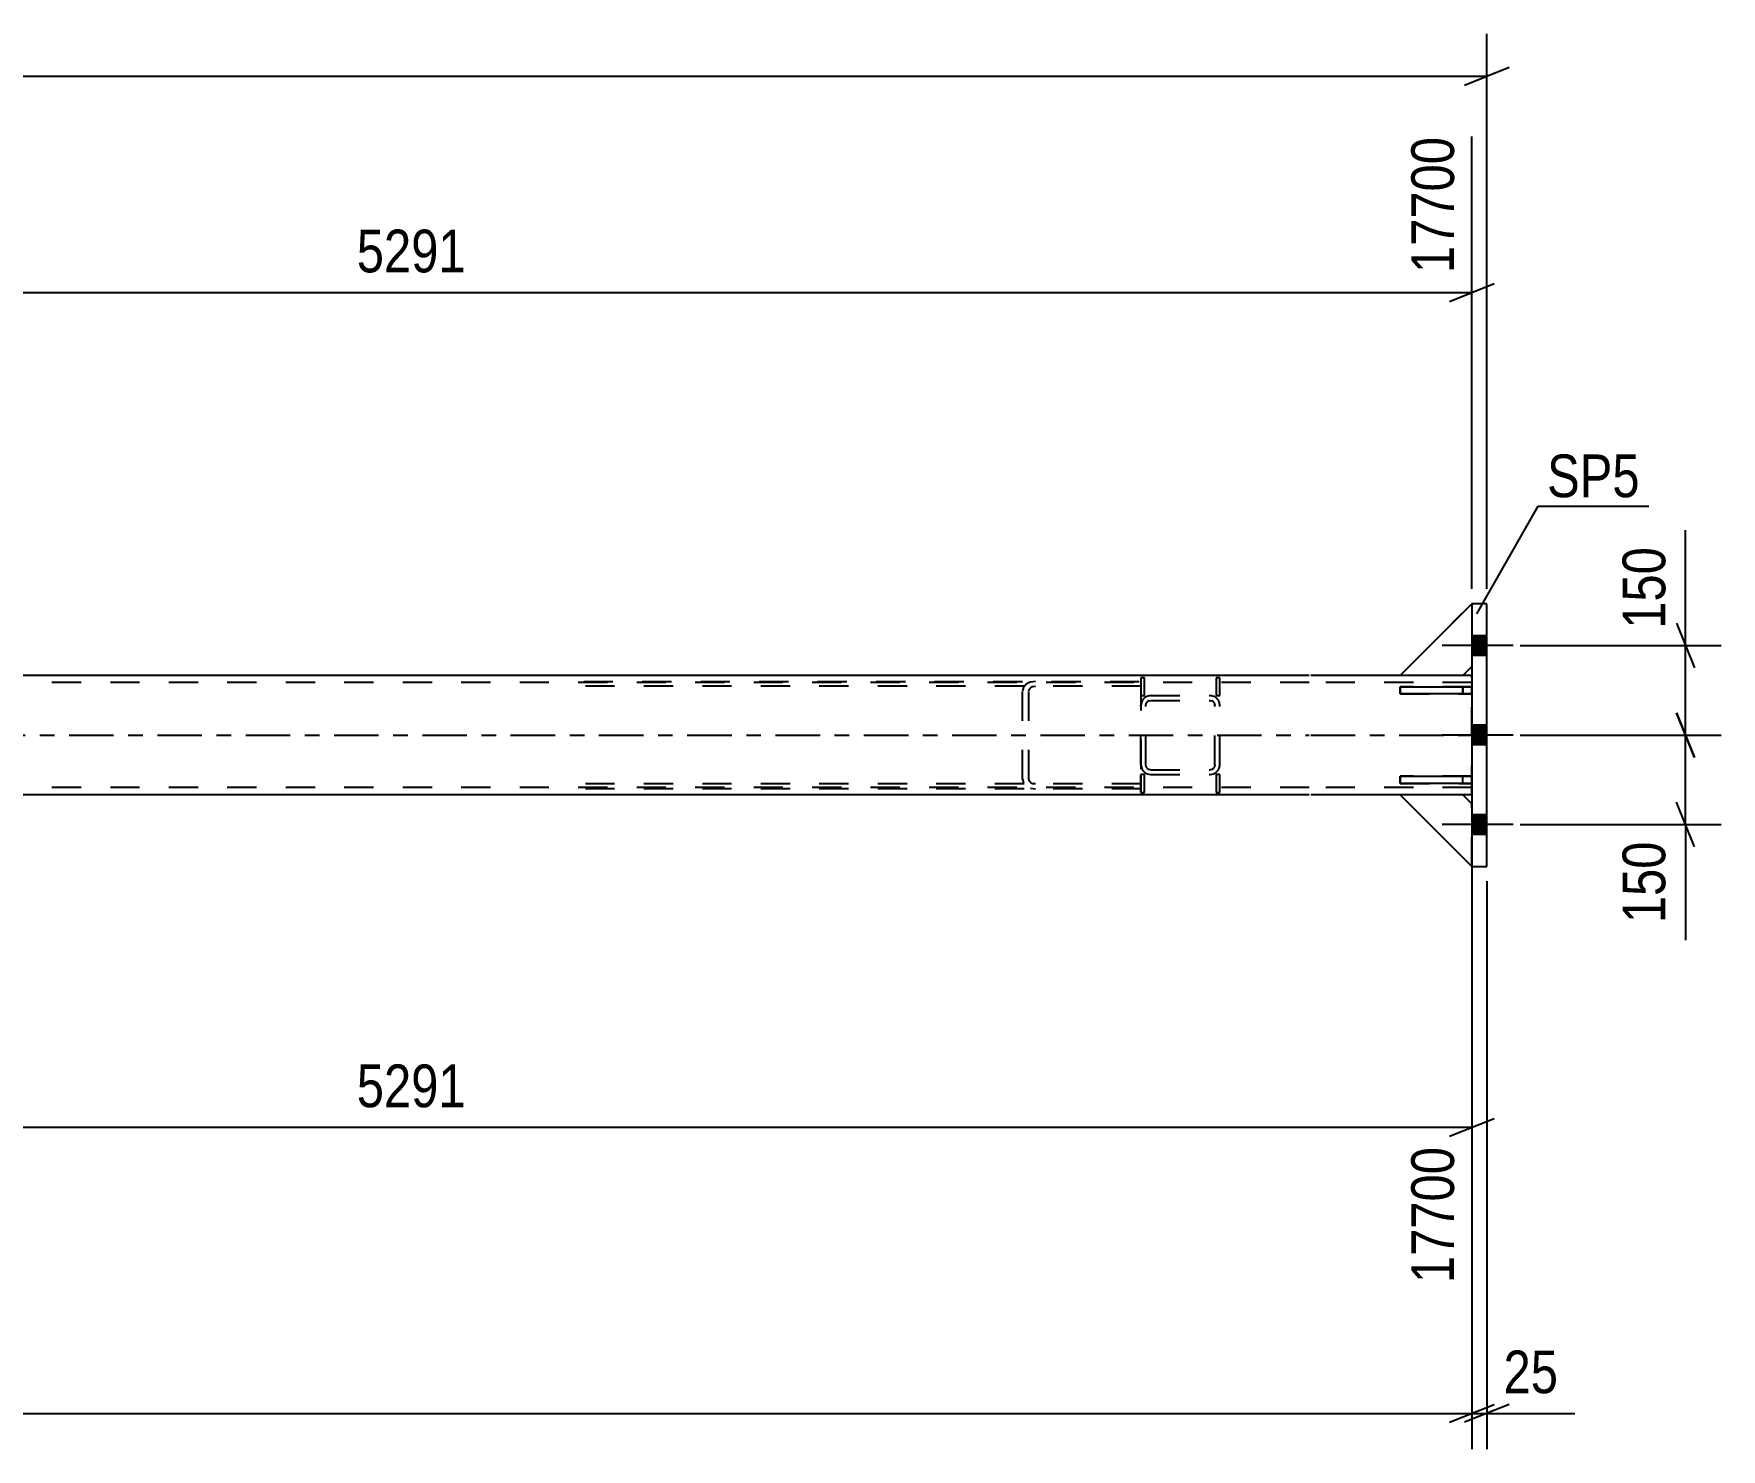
# Model space of a CAD drawing. Header units: millimetres. Extents: x 0 to 1189, y 0 to 841.
# Drawn here: x 617.8 to 730.9, y 329.9 to 424.7 of the extents above; entities that cross this region are included whole.
import ezdxf

# ---------------------------------------------------------------- set-up
doc = ezdxf.new("R2010")
doc.units = ezdxf.units.MM
doc.linetypes.add('DXK_LINE_DOT2', pattern=[3.9198, 1.9599, -1.9599])
doc.linetypes.add('DXK_LINE_DOT3', pattern=[5.9187, 2.979, -0.9799, 0.9799, -0.9799])
doc.styles.add('Arial Narrow', font='ARIALN.TTF', dxfattribs={"height": 0.2})

# ---------------------------------------------------------------- blocks, each defined once
blk = doc.blocks.new('Part-717048542-5670 - 5580')
at = {"color": 7, "linetype": 'DXK_LINE_DOT2'}
for p, q in [((709.4, 381.75), (714.2, 386.55)), ((714.2, 386.55), (714.2, 382.35)), ((714.2, 382.35), (713.6, 381.75)), ((713.6, 381.75), (709.4, 381.75))]:
    blk.add_line(p, q, dxfattribs=at)
blk = doc.blocks.new('Part-717048542-5597 - 5580')
at = {"color": 7, "linetype": 'DXK_LINE_DOT2'}
for p, q in [((692.66, 380.39), (692.41, 380.34)), ((692.53, 380.04), (692.66, 380.07)), ((692.66, 380.39), (696.66, 380.39)), ((692.66, 380.07), (696.66, 380.07)), ((696.9, 380.34), (696.66, 380.39)), ((696.66, 380.07), (696.78, 380.04)), ((692.07, 379.99), (692.02, 379.75)), ((692.02, 375.75), (692.02, 379.75)), ((692.34, 379.75), (692.36, 379.87)), ((692.34, 375.75), (692.34, 379.75)), ((696.95, 379.87), (696.98, 379.75)), ((696.98, 375.75), (696.98, 379.75)), ((697.3, 379.75), (697.25, 379.99)), ((697.3, 375.75), (697.3, 379.75)), ((692.02, 375.75), (692.07, 375.5)), ((692.36, 375.62), (692.34, 375.75)), ((696.98, 375.75), (696.95, 375.62)), ((697.25, 375.5), (697.3, 375.75)), ((692.41, 375.16), (692.66, 375.11)), ((692.66, 375.43), (692.53, 375.45)), ((692.66, 375.43), (696.66, 375.43)), ((692.66, 375.11), (696.66, 375.11)), ((696.78, 375.45), (696.66, 375.43)), ((696.66, 375.11), (696.9, 375.16))]:
    blk.add_line(p, q, dxfattribs=at)
at = {"color": 7, "linetype": 'DXK_LINE_DOT3'}
blk.add_line((694.66, 377.75), (694.66, 377.75), dxfattribs=at)
at = {"color": 7, "linetype": 'DXK_LINE_DOT2'}
for centre, radius, start, end in [((692.66, 379.75), 0.64, 112.5, 157.5), ((692.66, 379.75), 0.32, 112.5, 157.5), ((696.66, 379.75), 0.32, 22.5, 67.5), ((696.66, 379.75), 0.64, 22.5, 67.5), ((692.66, 375.75), 0.64, 202.5, 247.5), ((692.66, 375.75), 0.32, 202.5, 247.5), ((696.66, 375.75), 0.32, 292.5, 337.5), ((696.66, 375.75), 0.64, 292.5, 337.5)]:
    blk.add_arc(centre, radius, start, end, dxfattribs=at)
blk = doc.blocks.new('Part-717048542-5599 - 5580')
at = {"color": 7, "linetype": 'DXK_LINE_DOT2'}
for p, q in [((697.3, 381.59), (697.06, 381.59)), ((697.06, 381.59), (697.06, 380.39)), ((697.3, 380.39), (697.3, 381.59)), ((697.06, 380.39), (697.3, 380.39))]:
    blk.add_line(p, q, dxfattribs=at)
blk = doc.blocks.new('Part-717048542-5600 - 5580')
at = {"color": 7, "linetype": 'DXK_LINE_DOT2'}
for p, q in [((692.26, 381.59), (692.02, 381.59)), ((692.02, 381.59), (692.02, 380.39)), ((692.02, 381.59), (692.02, 380.39)), ((692.26, 380.39), (692.26, 381.59)), ((692.26, 380.39), (692.26, 381.59)), ((692.02, 380.39), (692.26, 380.39))]:
    blk.add_line(p, q, dxfattribs=at)
blk = doc.blocks.new('Part-717048542-5601 - 5580')
at = {"color": 7, "linetype": 'DXK_LINE_DOT2'}
for p, q in [((697.3, 375.11), (697.06, 375.11)), ((697.06, 375.11), (697.06, 373.91)), ((697.3, 373.91), (697.3, 375.11)), ((697.06, 373.91), (697.3, 373.91))]:
    blk.add_line(p, q, dxfattribs=at)
blk = doc.blocks.new('Part-717048542-5602 - 5580')
at = {"color": 7, "linetype": 'DXK_LINE_DOT2'}
for p, q in [((692.26, 375.11), (692.02, 375.11)), ((692.02, 373.91), (692.02, 375.11)), ((692.02, 375.11), (692.02, 373.91)), ((692.26, 373.91), (692.26, 375.11)), ((692.26, 373.91), (692.26, 375.11)), ((692.02, 373.91), (692.26, 373.91))]:
    blk.add_line(p, q, dxfattribs=at)
blk = doc.blocks.new('Part-717048542-5625 - 5580')
at = {"color": 2, "linetype": 'Continuous'}
for p, q in [((715.2, 386.55), (714.2, 386.55)), ((714.2, 386.55), (714.2, 368.95)), ((715.2, 368.95), (715.2, 386.55)), ((714.2, 368.95), (715.2, 368.95))]:
    blk.add_line(p, q, dxfattribs=at)
blk = doc.blocks.new('Part-717048542-5627 - 5580')
at = {"color": 7, "linetype": 'DXK_LINE_DOT2'}
for p, q in [((654.67, 381.35), (692.02, 381.35)), ((684.95, 381.35), (684.61, 381.3)), ((692.02, 381.35), (692.02, 374.15)), ((692.02, 381.03), (654.67, 381.03)), ((684.14, 380.95), (684.07, 380.71)), ((684.07, 374.79), (684.07, 380.71)), ((684.51, 380.71), (684.54, 380.83)), ((684.51, 374.79), (684.51, 380.71)), ((684.78, 381), (684.95, 381.03)), ((692.02, 374.47), (654.67, 374.47)), ((684.07, 374.79), (684.14, 374.54)), ((684.54, 374.66), (684.51, 374.79)), ((684.95, 374.47), (684.78, 374.49)), ((692.02, 374.15), (654.67, 374.15)), ((684.61, 374.2), (684.95, 374.15))]:
    blk.add_line(p, q, dxfattribs=at)
for centre, radius, start, end in [((684.82, 380.52), 0.802, 104.5547, 147.5896), ((684.88, 380.61), 0.401, 104.5547, 147.5896), ((684.88, 374.88), 0.401, 212.4104, 255.4453)]:
    blk.add_arc(centre, radius, start, end, dxfattribs=at)
blk = doc.blocks.new('Part-717048542-5665 - 5580')
at = {"color": 7, "linetype": 'DXK_LINE_DOT2'}
for p, q in [((713.6, 373.75), (709.4, 373.75)), ((709.4, 373.75), (714.2, 368.95)), ((714.2, 373.15), (713.6, 373.75)), ((714.2, 368.95), (714.2, 373.15))]:
    blk.add_line(p, q, dxfattribs=at)
blk = doc.blocks.new('Part-717048542-5675 - 5580')
at = {"color": 2, "linetype": 'Continuous'}
for p, q in [((709.4, 381.75), (714.2, 386.55)), ((714.2, 382.35), (713.6, 381.75)), ((713.6, 381.75), (709.4, 381.75))]:
    blk.add_line(p, q, dxfattribs=at)
at = {"color": 7, "linetype": 'DXK_LINE_DOT2'}
blk.add_line((714.2, 386.55), (714.2, 382.35), dxfattribs=at)
blk = doc.blocks.new('Part-717048542-5676 - 5580')
at = {"color": 7, "linetype": 'DXK_LINE_DOT2'}
for p, q in [((709.4, 381.75), (714.2, 386.55)), ((714.2, 386.55), (714.2, 382.35)), ((714.2, 382.35), (713.6, 381.75)), ((713.6, 381.75), (709.4, 381.75))]:
    blk.add_line(p, q, dxfattribs=at)
blk = doc.blocks.new('Part-717048542-5710 - 5580')
at = {"color": 7, "linetype": 'DXK_LINE_DOT2'}
for p, q in [((703.3, 381.27), (75.66, 381.27)), ((703.3, 381.75), (92.05, 381.75)), ((714.2, 381.75), (703.4, 381.75)), ((714.2, 381.27), (703.4, 381.27)), ((713.6, 381.75), (709.4, 381.75)), ((714.2, 373.75), (714.2, 381.75)), ((703.3, 374.23), (75.66, 374.23)), ((703.3, 373.75), (92.05, 373.75)), ((714.2, 374.23), (703.4, 374.23)), ((714.2, 373.75), (703.4, 373.75)), ((713.6, 373.75), (709.4, 373.75))]:
    blk.add_line(p, q, dxfattribs=at)
at = {"color": 2, "linetype": 'Continuous'}
for p, q in [((703.3, 381.75), (577.27, 381.75)), ((709.4, 381.75), (703.4, 381.75)), ((714.2, 381.75), (713.6, 381.75)), ((703.3, 373.75), (577.27, 373.75)), ((709.4, 373.75), (703.4, 373.75)), ((714.2, 373.75), (713.6, 373.75))]:
    blk.add_line(p, q, dxfattribs=at)
at = {"color": 7, "linetype": 'DXK_LINE_DOT3'}
for p, q in [((75.66, 377.75), (703.3, 377.75)), ((703.4, 377.75), (714.2, 377.75))]:
    blk.add_line(p, q, dxfattribs=at)
blk = doc.blocks.new('Bolt-717048542-5718 - 5580')
at = {"linetype": 'Continuous'}
for points in [[(715.2, 383.09), (715.2, 384.41), (714.2, 384.41), (714.2, 383.09)], [(715.2, 383.09), (715.2, 384.41), (714.2, 384.41), (714.2, 383.09)], [(715.2, 383.09), (715.2, 384.41), (714.2, 384.41), (714.2, 383.09)], [(715.2, 383.09), (715.2, 384.41), (714.2, 384.41), (714.2, 383.09)], [(715.2, 377.09), (715.2, 378.41), (714.2, 378.41), (714.2, 377.09)], [(715.2, 377.09), (715.2, 378.41), (714.2, 378.41), (714.2, 377.09)], [(715.2, 371.09), (715.2, 372.41), (714.2, 372.41), (714.2, 371.09)], [(715.2, 371.09), (715.2, 372.41), (714.2, 372.41), (714.2, 371.09)], [(715.2, 371.09), (715.2, 372.41), (714.2, 372.41), (714.2, 371.09)], [(715.2, 371.09), (715.2, 372.41), (714.2, 372.41), (714.2, 371.09)]]:
    blk.add_hatch(color=1, dxfattribs=at).paths.add_polyline_path(points)
at = {"color": 1, "linetype": 'Continuous'}
for p, q in [((716.96, 383.75), (712.2, 383.75)), ((716.96, 383.75), (712.2, 383.75)), ((716.96, 383.75), (712.2, 383.75)), ((716.96, 383.75), (712.2, 383.75)), ((715.2, 384.41), (714.2, 384.41)), ((715.2, 384.41), (714.2, 384.41)), ((715.2, 384.41), (714.2, 384.41)), ((715.2, 384.41), (714.2, 384.41)), ((715.2, 383.09), (714.2, 383.09)), ((715.2, 383.09), (714.2, 383.09)), ((715.2, 383.09), (714.2, 383.09)), ((715.2, 383.09), (714.2, 383.09)), ((715.2, 378.41), (714.2, 378.41)), ((715.2, 378.41), (714.2, 378.41)), ((716.96, 377.75), (712.2, 377.75)), ((716.96, 377.75), (712.2, 377.75)), ((715.2, 377.09), (714.2, 377.09)), ((715.2, 377.09), (714.2, 377.09)), ((715.2, 372.41), (714.2, 372.41)), ((715.2, 372.41), (714.2, 372.41)), ((715.2, 372.41), (714.2, 372.41)), ((715.2, 372.41), (714.2, 372.41)), ((716.96, 371.75), (712.2, 371.75)), ((716.96, 371.75), (712.2, 371.75)), ((716.96, 371.75), (712.2, 371.75)), ((716.96, 371.75), (712.2, 371.75)), ((715.2, 371.09), (714.2, 371.09)), ((715.2, 371.09), (714.2, 371.09)), ((715.2, 371.09), (714.2, 371.09)), ((715.2, 371.09), (714.2, 371.09))]:
    blk.add_line(p, q, dxfattribs=at)
blk = doc.blocks.new('Part-717048542-5734 - 5580')
at = {"color": 7, "linetype": 'DXK_LINE_DOT2'}
for p, q in [((714.2, 380.99), (709.4, 380.99)), ((709.4, 380.99), (709.4, 380.51)), ((709.4, 380.51), (714.2, 380.51)), ((713.6, 380.99), (713.6, 380.51)), ((714.2, 380.51), (714.2, 380.99))]:
    blk.add_line(p, q, dxfattribs=at)
blk = doc.blocks.new('Part-717048542-5739 - 5580')
at = {"color": 7, "linetype": 'DXK_LINE_DOT2'}
for p, q in [((714.2, 374.99), (709.4, 374.99)), ((709.4, 374.99), (709.4, 374.51)), ((709.4, 374.51), (714.2, 374.51)), ((713.6, 374.51), (713.6, 374.99)), ((714.2, 374.51), (714.2, 374.99))]:
    blk.add_line(p, q, dxfattribs=at)
blk = doc.blocks.new('Part-717048542-5744 - 5580')
at = {"color": 2, "linetype": 'Continuous'}
for p, q in [((709.4, 380.51), (709.4, 380.99)), ((709.4, 380.99), (714.2, 380.99)), ((714.2, 380.51), (709.4, 380.51)), ((714.2, 380.99), (714.2, 380.51))]:
    blk.add_line(p, q, dxfattribs=at)
at = {"color": 7, "linetype": 'DXK_LINE_DOT2'}
blk.add_line((713.6, 380.51), (713.6, 380.99), dxfattribs=at)
blk = doc.blocks.new('Part-717048542-5749 - 5580')
at = {"color": 2, "linetype": 'Continuous'}
for p, q in [((709.4, 374.51), (709.4, 374.99)), ((709.4, 374.99), (714.2, 374.99)), ((714.2, 374.51), (709.4, 374.51)), ((714.2, 374.99), (714.2, 374.51))]:
    blk.add_line(p, q, dxfattribs=at)
at = {"color": 7, "linetype": 'DXK_LINE_DOT2'}
blk.add_line((713.6, 374.51), (713.6, 374.99), dxfattribs=at)
blk = doc.blocks.new('Part-717048542-5754 - 5580')
at = {"color": 7, "linetype": 'DXK_LINE_DOT2'}
for p, q in [((713.6, 373.75), (709.4, 373.75)), ((709.4, 373.75), (714.2, 368.95)), ((714.2, 373.15), (713.6, 373.75)), ((714.2, 368.95), (714.2, 373.15))]:
    blk.add_line(p, q, dxfattribs=at)
blk = doc.blocks.new('Part-717048542-5759 - 5580')
at = {"color": 2, "linetype": 'Continuous'}
for p, q in [((713.6, 373.75), (709.4, 373.75)), ((709.4, 373.75), (714.2, 368.95)), ((714.2, 373.15), (713.6, 373.75))]:
    blk.add_line(p, q, dxfattribs=at)
at = {"color": 7, "linetype": 'DXK_LINE_DOT2'}
blk.add_line((714.2, 368.95), (714.2, 373.15), dxfattribs=at)
blk = doc.blocks.new('StraightDimension-717048542-7743 - 5580')
at = {"color": 7, "linetype": 'Continuous'}
for p, q in [((714.2, 367.95), (714.2, 329.89)), ((712.7, 331.69), (715.7, 332.89)), ((75.66, 332.29), (714.2, 332.29))]:
    blk.add_line(p, q, dxfattribs=at)
blk = doc.blocks.new('StraightDimension-717048542-5949 - 5580')
at = {"color": 7, "linetype": 'Continuous'}
for p, q in [((572.03, 393.76), (572.03, 417.86)), ((714.2, 387.55), (714.2, 417.86)), ((573.53, 408.01), (570.53, 406.81)), ((572.03, 407.41), (714.2, 407.41)), ((712.7, 406.81), (715.7, 408.01))]:
    blk.add_line(p, q, dxfattribs=at)
at = {"color": 0}
blk.add_wipeout([(647.37, 408.16), (647.37, 412.36), (638.86, 412.36), (638.86, 408.16)], dxfattribs=at)
at = {"color": 3, "style": 'Arial Narrow'}
blk.add_text('5291', height=2.863, dxfattribs=at).set_placement((639.46, 408.76))
at = {"color": 0, "linetype": 'Continuous'}
blk.add_wipeout([(713.6, 418.46), (709.4, 418.46), (709.4, 408.11), (713.6, 408.11)], dxfattribs=at)
at = {"color": 3, "linetype": 'Continuous', "style": 'Arial Narrow'}
blk.add_text('17700', height=2.863, rotation=90.0002, dxfattribs=at).set_placement((713, 408.71))
blk = doc.blocks.new('StraightDimension-717048542-7742 - 5580')
at = {"color": 7, "linetype": 'Continuous'}
for p, q in [((714.2, 367.95), (714.2, 329.89)), ((715.2, 367.95), (715.2, 329.89)), ((712.7, 331.69), (715.7, 332.89)), ((716.7, 332.89), (713.7, 331.69)), ((714.2, 332.29), (715.2, 332.29)), ((715.2, 332.29), (721.1, 332.29)), ((715.2, 332.29), (721.1, 332.29))]:
    blk.add_line(p, q, dxfattribs=at)
at = {"color": 0}
blk.add_wipeout([(720.58, 333.04), (720.58, 337.24), (715.72, 337.24), (715.72, 333.04)], dxfattribs=at)
at = {"color": 3, "style": 'Arial Narrow'}
blk.add_text('25', height=2.863, dxfattribs=at).set_placement((716.32, 333.64))
blk = doc.blocks.new('StraightDimension-717048542-8896 - 5580')
at = {"color": 7, "linetype": 'Continuous'}
for p, q in [((714.2, 372.75), (714.2, 341.02)), ((572.03, 368.57), (572.03, 341.02)), ((573.53, 352.06), (570.53, 350.86)), ((712.7, 350.86), (715.7, 352.06)), ((572.03, 351.46), (714.2, 351.46))]:
    blk.add_line(p, q, dxfattribs=at)
at = {"color": 0}
blk.add_wipeout([(647.37, 352.21), (647.37, 356.41), (638.86, 356.41), (638.86, 352.21)], dxfattribs=at)
at = {"color": 3, "style": 'Arial Narrow'}
blk.add_text('5291', height=2.863, dxfattribs=at).set_placement((639.46, 352.81))
at = {"color": 0, "linetype": 'Continuous'}
blk.add_wipeout([(713.6, 350.76), (709.4, 350.76), (709.4, 340.42), (713.6, 340.42)], dxfattribs=at)
at = {"color": 3, "linetype": 'Continuous', "style": 'Arial Narrow'}
blk.add_text('17700', height=2.863, rotation=90.0002, dxfattribs=at).set_placement((713, 341.02))
blk = doc.blocks.new('StraightDimension-717048542-9059 - 5580')
at = {"color": 7, "linetype": 'Continuous'}
for p, q in [((715.2, 387.55), (715.2, 424.75)), ((74.66, 421.9), (715.2, 421.9)), ((713.7, 421.3), (716.7, 422.5))]:
    blk.add_line(p, q, dxfattribs=at)
blk = doc.blocks.new('StraightDimension-717048542-9109 - 5580')
at = {"color": 7, "linetype": 'Continuous'}
for p, q in [((728.51, 383.75), (728.51, 391.48)), ((728.51, 383.75), (728.51, 391.48)), ((727.91, 385.25), (729.11, 382.25)), ((717.43, 383.75), (730.91, 383.75)), ((728.51, 377.75), (728.51, 383.75)), ((729.11, 376.25), (727.91, 379.25)), ((717.43, 377.75), (730.91, 377.75))]:
    blk.add_line(p, q, dxfattribs=at)
at = {"color": 0}
blk.add_wipeout([(727.76, 390.96), (723.56, 390.96), (723.56, 384.27), (727.76, 384.27)], dxfattribs=at)
at = {"color": 3, "style": 'Arial Narrow'}
blk.add_text('150', height=2.863, rotation=90.0002, dxfattribs=at).set_placement((727.16, 384.87))
blk = doc.blocks.new('StraightDimension-717048542-9110 - 5580')
at = {"color": 7, "linetype": 'Continuous'}
for p, q in [((727.91, 379.25), (729.11, 376.25)), ((717.43, 377.75), (730.91, 377.75)), ((728.51, 371.75), (728.51, 377.75)), ((729.11, 370.25), (727.91, 373.25)), ((717.43, 371.75), (730.91, 371.75)), ((728.51, 371.75), (728.51, 364.01)), ((728.51, 371.75), (728.51, 364.01))]:
    blk.add_line(p, q, dxfattribs=at)
at = {"color": 0}
blk.add_wipeout([(727.76, 371.22), (723.56, 371.22), (723.56, 364.54), (727.76, 364.54)], dxfattribs=at)
at = {"color": 3, "style": 'Arial Narrow'}
blk.add_text('150', height=2.863, rotation=90.0002, dxfattribs=at).set_placement((727.16, 365.14))
blk = doc.blocks.new('Mark-717048542-5621 - 5580')
at = {"color": 30, "linetype": 'Continuous'}
for p, q in [((714.53, 385.88), (718.64, 393.09)), ((718.64, 393.09), (726.06, 393.09))]:
    blk.add_line(p, q, dxfattribs=at)
at = {"color": 0}
blk.add_wipeout([(725.46, 393.69), (725.46, 396.69), (719.24, 396.69), (719.24, 393.69)], dxfattribs=at)
blk.add_wipeout([(725.46, 393.69), (725.46, 396.69), (719.24, 396.69), (719.24, 393.69)], dxfattribs=at)
at = {"color": 3, "style": 'Arial Narrow'}
blk.add_text('SP5', height=2.863, dxfattribs=at).set_placement((719.24, 393.69))

msp = doc.modelspace()

# ---------------------------------------------------------------- block references
for name in ['StraightDimension-717048542-5949 - 5580', 'Part-717048542-5670 - 5580', 'Part-717048542-5675 - 5580', 'Part-717048542-5676 - 5580', 'Part-717048542-5625 - 5580', 'Bolt-717048542-5718 - 5580', 'Part-717048542-5710 - 5580', 'Part-717048542-5627 - 5580', 'Part-717048542-5600 - 5580', 'Part-717048542-5599 - 5580', 'Part-717048542-5597 - 5580', 'Part-717048542-5734 - 5580', 'Part-717048542-5744 - 5580', 'Part-717048542-5602 - 5580', 'Part-717048542-5601 - 5580', 'Part-717048542-5739 - 5580', 'Part-717048542-5749 - 5580', 'Part-717048542-5665 - 5580', 'Part-717048542-5754 - 5580', 'Part-717048542-5759 - 5580']:
    msp.add_blockref(name, (0, 0))

# ---------------------------------------------------------------- next in the draw order: block references
for name in ['StraightDimension-717048542-9059 - 5580', 'StraightDimension-717048542-9109 - 5580', 'StraightDimension-717048542-7743 - 5580']:
    msp.add_blockref(name, (0, 0))

# ---------------------------------------------------------------- next in the draw order: block references
for name in ['Mark-717048542-5621 - 5580', 'StraightDimension-717048542-7742 - 5580']:
    msp.add_blockref(name, (0, 0))

# ---------------------------------------------------------------- next in the draw order: block references
for name in ['StraightDimension-717048542-9110 - 5580', 'StraightDimension-717048542-8896 - 5580']:
    msp.add_blockref(name, (0, 0))

doc.saveas('drawing.dxf')
